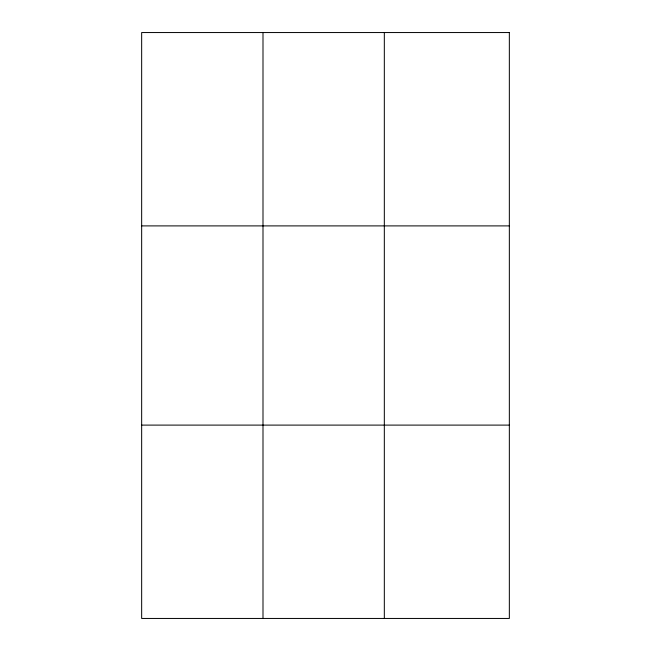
<?xml version="1.0" encoding="UTF-8"?>
<svg xmlns="http://www.w3.org/2000/svg" width="651" height="651" viewBox="0 0 651 651"><rect width="100%" height="100%" fill="white"/><g stroke="black" fill="none" stroke-linecap="round" stroke-linejoin="round"><path stroke-width="0.98" d="M262.996 32.55L262.996 618.45M384.326 32.55L384.326 618.45M141.658 225.897L509.342 225.897M141.658 425.103L509.342 425.103M509.342 32.55L509.342 618.45L141.658 618.45L141.658 32.55L509.342 32.55"/></g></svg>
